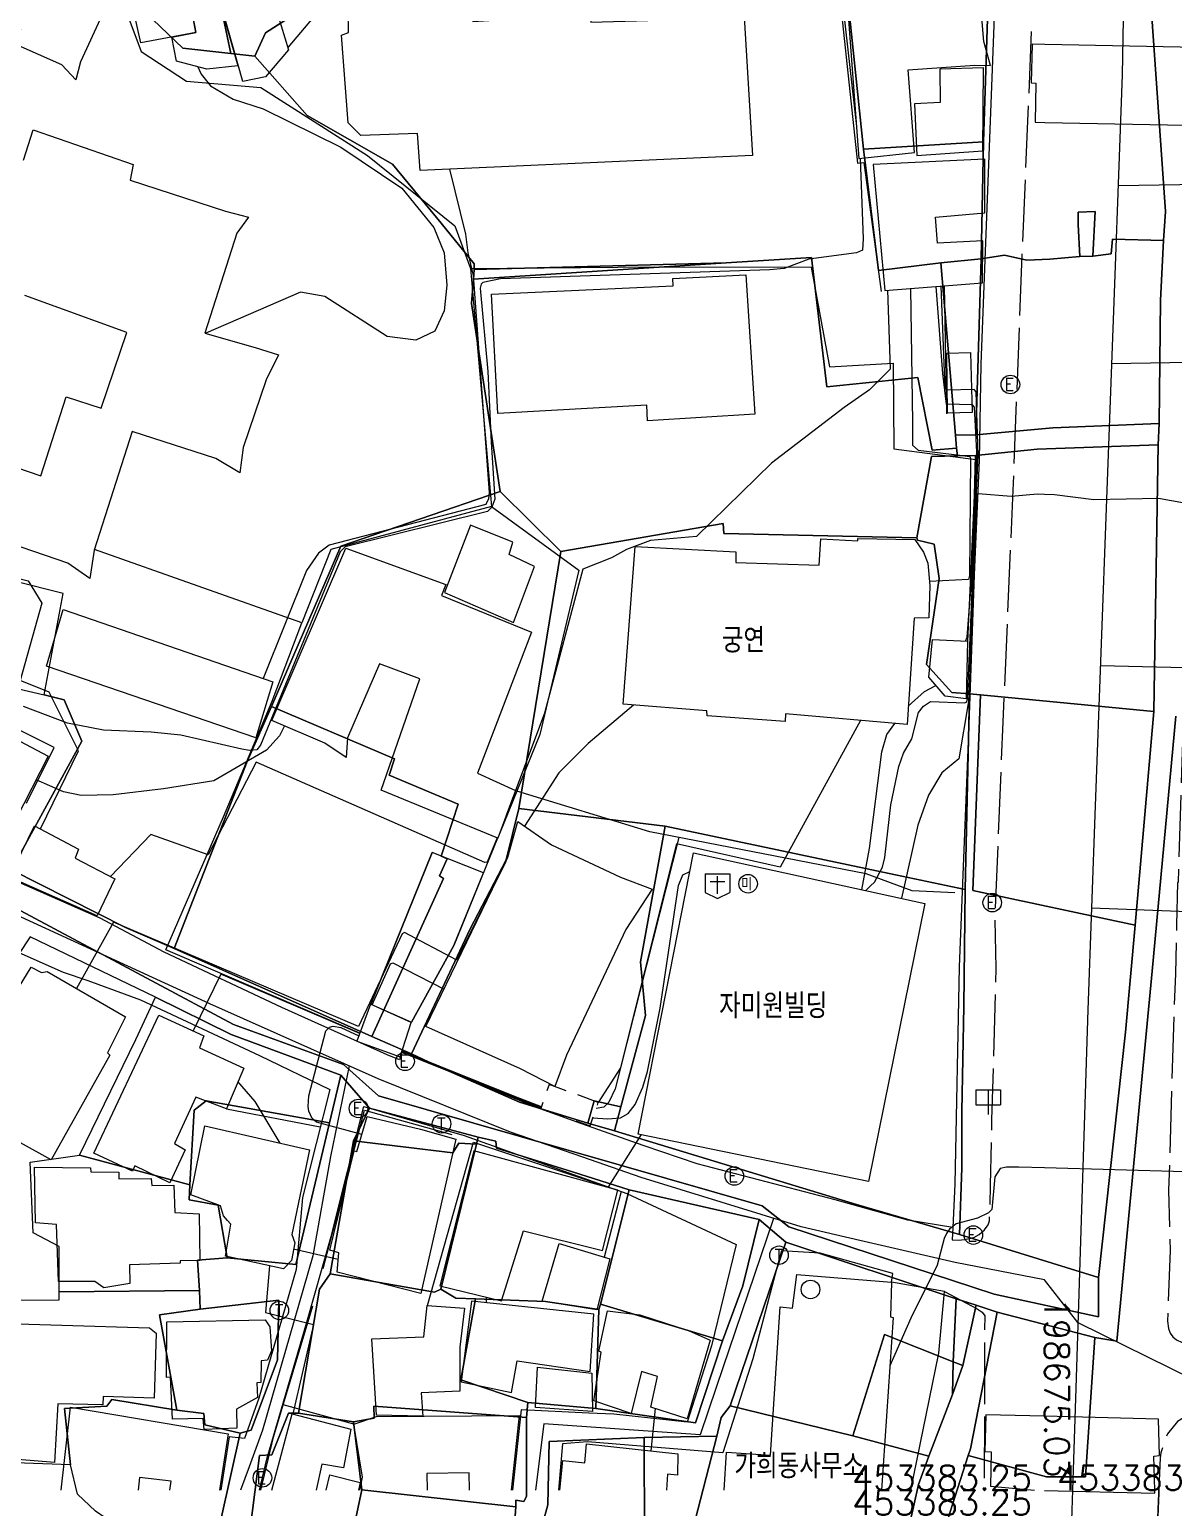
# Model space of a CAD drawing. Header units: feet. Extents: x 197796 to 199821, y 552499 to 555392.
# Drawn here: x 198592.9 to 198685.5, y 553381.9 to 553501.5 of the extents above; entities that cross this region are included whole.
import ezdxf
from ezdxf.enums import TextEntityAlignment as Align

# ---------------------------------------------------------------- set-up
doc = ezdxf.new("R2010")
doc.units = ezdxf.units.FT
doc.header["$MEASUREMENT"] = 0
doc.linetypes.add('ANYANG2', pattern=[6, 5, -1])
doc.linetypes.add('ANYANG3', pattern=[3, 2, -1])
for name, color, linetype in [('AAA001', 7, 'CONTINUOUS'), ('AAA004', 7, 'ANYANG3'), ('AAA008', 7, 'CONTINUOUS'), ('AAB008', 7, 'CONTINUOUS'), ('AAB126', 7, 'CONTINUOUS'), ('AAB240', 7, 'CONTINUOUS'), ('AAC001', 7, 'CONTINUOUS'), ('AD002', 7, 'CONTINUOUS'), ('AD0022', 1, 'CONTINUOUS'), ('AE001', 1, 'ANYANG2'), ('AE130', 42, 'CONTINUOUS'), ('AE150', 7, 'CONTINUOUS'), ('AE222', 7, 'CONTINUOUS'), ('AEC002', 7, 'CONTINUOUS'), ('AZ0202', 7, 'CONTINUOUS'), ('AZ0203', 7, 'CONTINUOUS'), ('AZ080', 1, 'CONTINUOUS'), ('AZ0801', 7, 'CONTINUOUS'), ('CAA001', 7, 'CONTINUOUS'), ('CAA002', 30, 'CONTINUOUS'), ('wipco_지적', 20, 'CONTINUOUS'), ('ZC002', 7, 'CONTINUOUS'), ('ZC601', 7, 'CONTINUOUS')]:
    doc.layers.add(name, color=color, linetype=linetype)
doc.styles.add('GHS', font='ROMANS', dxfattribs={"bigfont": 'NGSW.shx'})
doc.styles.add('NGSW', font='ROMANS.shx', dxfattribs={"bigfont": 'NGSW.shx'})

# ---------------------------------------------------------------- blocks, each defined once
blk = doc.blocks.new('AAB126')
at = {"layer": 'AAB126'}
blk.add_circle((0, 0), 0.75, dxfattribs=at)
at = {"layer": 'AAB126', "style": 'GHS'}
blk.add_text('미', height=1, dxfattribs=at).set_placement((-0.55, -0.53))
blk = doc.blocks.new('AZ0202')
at = {"layer": 'AZ0202'}
blk.add_circle((0, 0), 0.75, dxfattribs=at)
at = {"layer": 'AZ0202', "style": 'GHS'}
blk.add_text('E', height=1, dxfattribs=at).set_placement((-0.5, -0.48))
blk = doc.blocks.new('AAB240')
at = {"layer": 'AAB240'}
for points in [[(-1, 0.85), (1, 0.85)], [(-1, 0.85), (-1, -0.65)], [(-0.6, 0.23), (0.6, 0.23)], [(0, -0.78), (0, 0.65)], [(1, 0.85), (1, -0.65)], [(-1, -0.65), (0, -1.15), (1, -0.65)]]:
    blk.add_lwpolyline(points, dxfattribs=at)
blk = doc.blocks.new('AAB008')
at = {"layer": 'AAB008'}
blk.add_circle((0, 0), 0.75, dxfattribs=at)
blk = doc.blocks.new('AEC002')
at = {"layer": 'AEC002'}
for points in [[(-1, 2), (1, 2)], [(-1, 2), (-1, 0.8)], [(0, 2), (0, 0)], [(1, 2), (1, 0.8)], [(-1, 0.8), (1, 0.8)]]:
    blk.add_lwpolyline(points, dxfattribs=at)
blk = doc.blocks.new('AZ0203')
at = {"layer": 'AZ0203'}
blk.add_circle((0, 0), 0.75, dxfattribs=at)
at = {"layer": 'AZ0203', "style": 'GHS'}
blk.add_text('T', height=1, dxfattribs=at).set_placement((-0.36, -0.52))

msp = doc.modelspace()

# ---------------------------------------------------------------- linework, layer by layer
at = {"layer": 'AAA001', "color": 255, "flags": 128}
for points in [[(198616.94, 553512.77), (198617.17, 553509.47), (198613.82, 553508.93), (198613.88, 553508.05), (198605.42, 553506.22), (198606.36, 553501.26), (198601.93, 553500.41), (198599.84, 553509.7), (198613.22, 553512.35)], [(198610.18, 553497.27), (198608.2, 553504.26), (198608.64, 553504.39), (198608.29, 553505.93), (198609.08, 553507.01), (198613.9, 553508.02), (198613.84, 553508.9), (198617.17, 553509.42), (198617, 553504.91), (198612.68, 553503.73), (198613.86, 553499.84), (198612.01, 553497.67)], [(198591.76, 553500.31), (198592.22, 553501.54), (198588.33, 553503.43), (198590.8, 553509.12), (198599.97, 553504.52), (198598.79, 553502.68), (198597.05, 553498.88), (198596.67, 553497.42), (198595.53, 553498.62)], [(198609.76, 553498.54), (198607.25, 553498.27), (198604.82, 553498.93), (198604.42, 553500.86), (198606.38, 553501.24), (198605.97, 553503.43), (198608.16, 553504.23)], [(198651.41, 553491.29), (198624.53, 553490.08), (198624.31, 553493.08), (198619.72, 553492.92), (198618.7, 553493.93), (198618.15, 553501.04), (198618.72, 553501.24), (198618.69, 553503.09), (198628.74, 553503.68), (198628.77, 553502.15), (198638.27, 553502.72), (198638.32, 553502.08), (198642.94, 553502.22), (198642.86, 553502.89), (198648.89, 553503.26), (198648.86, 553503.81), (198650.66, 553503.85)], [(198630.81, 553470.41), (198630.28, 553480.06), (198645, 553480.74), (198644.97, 553481.32), (198650.87, 553481.63), (198651.59, 553470.34), (198642.91, 553469.8), (198642.87, 553471.07)], [(198628.6, 553461.36), (198626.5, 553455.91), (198632.07, 553453.49), (198633.76, 553458.02), (198631.72, 553459), (198632.03, 553460)], [(198621.36, 553439.91), (198624.5, 553448.92), (198621.22, 553450.15), (198618.65, 553444.16), (198618.53, 553442.56), (198616.81, 553443.72), (198612.52, 553445.56), (198618.51, 553459.5), (198626.59, 553456.57), (198626.25, 553455.67), (198633.52, 553452.71), (198629.17, 553441.29), (198632.22, 553439.89), (198630.8, 553436.04)], [(198585.88, 553450.55), (198585.98, 553451.24), (198585.57, 553452.28), (198585.32, 553452.34), (198587.04, 553458.27), (198592.8, 553456.87), (198593.91, 553455.05), (198592.15, 553448.79)], [(198611.22, 553444.14), (198594.28, 553449.95), (198595.65, 553454.55), (198612.6, 553448.68)], [(198668.8, 553451.97), (198668.7, 553447.31), (198666.99, 553447.53), (198665.66, 553449.06), (198665.98, 553452.1)], [(198591.82, 553437.55), (198587.21, 553439.94), (198585.69, 553437.15), (198574.75, 553443.02), (198578.99, 553450.87), (198589.19, 553445.03), (198589.36, 553445.33), (198594.42, 553442.68)], [(198598.39, 553429.74), (198591.29, 553432.87), (198593.33, 553437.02), (198596.89, 553435.15), (198596.61, 553434.4), (198599.81, 553432.75)], [(198624.99, 553420.78), (198631.62, 553434.5), (198632.43, 553437.37), (198635.14, 553435.5), (198640.73, 553432.87), (198643.28, 553431.91), (198641.16, 553428.64), (198636.37, 553418.46), (198635.42, 553415.94), (198632.63, 553417.37)], [(198582.37, 553408.94), (198589.66, 553421.7), (198590.41, 553421.3), (198593.04, 553425.58), (198593.9, 553425.15), (198594.35, 553425.23), (198600.68, 553421.56), (198599.22, 553418.66), (198599.42, 553418.47), (198594.67, 553409.98), (198592.18, 553411.37), (198590.48, 553408.09), (198588.06, 553409.46), (198586.17, 553406.24), (198582.93, 553407.95), (198583.15, 553408.45)], [(198622.9, 553418.32), (198623.8, 553421.12), (198620.51, 553422.6), (198619.4, 553419.61)], [(198598.12, 553410.53), (198603.37, 553421.71), (198607.01, 553420.04), (198606.68, 553419.05), (198610.25, 553417.41), (198608.84, 553414.11), (198606.37, 553415.07), (198604.65, 553411.3), (198605.5, 553410.79), (198604.26, 553408.13), (198601.43, 553409.5), (198601.25, 553409.08)], [(198605.98, 553407.17), (198607.1, 553412.74), (198615.57, 553410.8), (198614.14, 553403.96), (198614.38, 553403.26), (198614.11, 553401.83), (198613.46, 553401.17), (198608.78, 553402.19), (198609.2, 553404.79), (198608.93, 553405.09), (198608.61, 553405.46), (198608.37, 553406.28)], [(198624.57, 553399.18), (198617.8, 553400.89), (198617.94, 553402.45), (198617.22, 553402.67), (198619.17, 553410.72), (198619.4, 553410.66), (198620.23, 553413.5), (198624.55, 553412.47), (198627.41, 553411.67)], [(198631.1, 553398.58), (198632.88, 553404.24), (198639.28, 553402.64), (198640.5, 553407.54), (198628.86, 553410.72), (198626.12, 553399.79)], [(198593.39, 553404.9), (198593.33, 553409.39), (198597.84, 553409.33), (198597.87, 553409.02), (198600.13, 553408.98), (198600.14, 553408.46), (198602.77, 553408.48), (198602.8, 553407.91), (198604.6, 553407.95), (198604.67, 553405.73), (198606.63, 553405.62), (198606.69, 553401.84), (198605.1, 553401.81), (198605.11, 553401.63), (198601.01, 553401.49), (198601.04, 553399.97), (198598.94, 553399.64), (198598.19, 553400.14), (198595.27, 553400.13), (198595.11, 553404.76)], [(198634.39, 553398.56), (198635.77, 553403.22), (198639.86, 553401.99), (198638.82, 553397.84)], [(198620.62, 553395.51), (198624.81, 553395.66), (198625.09, 553398.2), (198628.11, 553397.98), (198627.72, 553394.82), (198627.72, 553391.26), (198624.59, 553391.12), (198624.73, 553389.25), (198620.98, 553389.32)], [(198631.92, 553391.16), (198632.36, 553393.73), (198638.26, 553392.87), (198638.58, 553397.51), (198628.68, 553398.55), (198627.85, 553392.01)], [(198604.03, 553396.89), (198611.98, 553397.04), (198612.37, 553396.48), (198612.49, 553394.53), (198612.17, 553393.77), (198611.65, 553393.73), (198611.62, 553391.97), (198611.32, 553391.93), (198611.35, 553390.76), (198609.67, 553389.8), (198609.7, 553388.26), (198607.05, 553388.17), (198606.97, 553389.04), (198604.49, 553388.99), (198604.31, 553392.4), (198604.01, 553392.37)], [(198638.57, 553390.48), (198639.16, 553394.42), (198638.97, 553394.51), (198639.67, 553397.77), (198642.3, 553397.45), (198646.29, 553396.14), (198647.97, 553395.39), (198646.12, 553389.02), (198643.18, 553389.97), (198643.73, 553392.45), (198642.42, 553392.87), (198641.6, 553389.47)], [(198587.98, 553386.07), (198588.41, 553396.81), (198602.63, 553396.39), (198603.17, 553395.97), (198602.99, 553390.69), (198598.88, 553390.83), (198598.86, 553390.15), (198595.22, 553390.23), (198594.95, 553385.5)], [(198633.85, 553389.93), (198634, 553393.22), (198638.41, 553392.72), (198638.45, 553389.63)]]:
    msp.add_lwpolyline(points, close=True, dxfattribs=at)
for points in [[(198592.42, 553490.91), (198593.22, 553493.37), (198601.29, 553490.56), (198601.07, 553489.28), (198608.77, 553486.79), (198610.62, 553486.3), (198609.69, 553484.99), (198607.09, 553476.92), (198611.17, 553475.74), (198613.05, 553475.16), (198612.07, 553473.12), (198610.2, 553467.65), (198609.92, 553465.6), (198607.98, 553466.77), (198601.22, 553468.94), (198598.15, 553459.35), (198597.81, 553457.06), (198596.01, 553458.29), (198583.79, 553462.46)], [(198581.06, 553469.72), (198593.82, 553465.37), (198595.89, 553471.75), (198598.72, 553470.84), (198600.78, 553476.96), (198592.54, 553479.95)], [(198595.49, 553383.26), (198596.24, 553389.96), (198608.99, 553387.8), (198608.3, 553383.26)], [(198612.51, 553383.26), (198614.17, 553389.44), (198618.92, 553388.2), (198618.32, 553385.06), (198616.56, 553385.35), (198616.12, 553383.26)], [(198619.64, 553383.26), (198619.86, 553384.31), (198619.16, 553388.6), (198620.98, 553389.22), (198632.54, 553389.29), (198631.89, 553383.26)], [(198635.81, 553383.26), (198636.05, 553385.65), (198637.85, 553385.47), (198637.98, 553387), (198645.37, 553386.2), (198645.35, 553384.47), (198644.53, 553384.54), (198644.44, 553383.26)], [(198604.27, 553383.26), (198604.37, 553383.97), (198601.81, 553384.28), (198601.71, 553383.26)], [(198616.92, 553383.26), (198617.21, 553384.48), (198619.68, 553383.86), (198619.53, 553383.26)], [(198628.51, 553383.26), (198628.49, 553384.65), (198625.06, 553384.61), (198625.1, 553383.26)]]:
    msp.add_lwpolyline(points, dxfattribs=at)
at = {"layer": 'AAA004', "color": 255, "flags": 128}
msp.add_lwpolyline([(198634.28, 553414.14), (198638.28, 553412.75), (198638.93, 553414.64), (198634.95, 553416.08)], close=True, dxfattribs=at)
at = {"layer": 'AAA008', "color": 255, "flags": 128}
for points in [[(198664.51, 553491.52), (198664.01, 553498.23), (198669.39, 553498.6), (198670.67, 553498.58), (198670.13, 553500.53), (198669.99, 553502.12), (198670, 553504.11), (198668.65, 553503.92), (198659.13, 553503.01), (198660.01, 553491.05)], [(198670.04, 553491.66), (198670.08, 553498.4), (198666.55, 553498.29), (198666.58, 553495.58), (198664.51, 553495.46), (198664.7, 553491.29)], [(198670.03, 553484.39), (198666.36, 553484.2), (198666.21, 553486.31), (198670.21, 553486.66), (198670.21, 553490.99), (198661.18, 553490.57), (198662.12, 553480.36), (198670.01, 553480.97)], [(198663.91, 553445.23), (198654.07, 553446.09), (198654.06, 553445.46), (198647.73, 553445.92), (198647.72, 553446.34), (198640.95, 553446.87), (198641.91, 553459.63), (198650.06, 553459.22), (198650.05, 553458.35), (198656.8, 553458.13), (198656.93, 553460.25), (198659.94, 553460.1), (198659.94, 553460.3), (198664.54, 553460.2), (198665.23, 553459.19), (198665.6, 553458.28), (198665.75, 553456.48), (198665.66, 553453.86), (198664.48, 553453.85)], [(198642.16, 553412.08), (198646.64, 553434.85), (198665.35, 553430.74), (198660.8, 553408.24)]]:
    msp.add_lwpolyline(points, close=True, dxfattribs=at)
msp.add_lwpolyline([(198649.12, 553383.25), (198649.3, 553386.33), (198652.85, 553386.09), (198653.64, 553398.08), (198654.65, 553397.98), (198654.98, 553400.7), (198662.64, 553400.09), (198662.56, 553397.29), (198662.78, 553397.24), (198661.83, 553383.25)], dxfattribs=at)
at = {"layer": 'AAC001', "color": 255, "flags": 128}
for points in [[(198592.67, 553511.75), (198593.36, 553509.84), (198598.46, 553507.45), (198600.15, 553504.57), (198601.96, 553499.72), (198605.61, 553497.3), (198611.63, 553496.8), (198620.25, 553491.29), (198627.32, 553485.61), (198628.59, 553482.14), (198630.3, 553462.87), (198617.3, 553459.39), (198614.94, 553453.45), (198598.17, 553459.4)], [(198637.37, 553504.26), (198637.55, 553503.48), (198645.28, 553505.12), (198657.98, 553508.6), (198659.89, 553490.68), (198660.42, 553490.73), (198661.82, 553480.28)], [(198617.78, 553504.66), (198617.18, 553504.05), (198613.81, 553500.02)], [(198628.59, 553482.14), (198643.48, 553482.27), (198656.14, 553482.26), (198657.63, 553474.17), (198662.78, 553474.48), (198662.84, 553467.54), (198669.47, 553466.68), (198668.8, 553451.97)], [(198666.92, 553480.73), (198667.09, 553470.38)], [(198630.3, 553462.87), (198637.36, 553457.72), (198634.19, 553444.41), (198630.93, 553436.38)], [(198619.63, 553420.24), (198603.95, 553426.99), (198608.6, 553437.76), (198612.55, 553447.12), (198614.94, 553453.45)], [(198593.8, 553436.78), (198596.87, 553443.11), (198594.52, 553447.86), (198592.15, 553448.79)], [(198667.77, 553431.61), (198664.32, 553431.77), (198660.6, 553433.13), (198643.1, 553436.53), (198632.33, 553439.83)], [(198630.79, 553436.04), (198627.25, 553427.33), (198623.81, 553421.14)], [(198645.45, 553436.07), (198640.72, 553417.44), (198638.93, 553414.64)], [(198634.3, 553414.21), (198626.41, 553417.34), (198623.06, 553418.83)], [(198608.84, 553414.11), (198616.44, 553412.65)], [(198616.68, 553401.19), (198620.01, 553414.02), (198627.08, 553412.03)], [(198625.11, 553398.2), (198628.83, 553411.43), (198640.4, 553407.57)], [(198640.5, 553407.53), (198640.77, 553407.44), (198639.41, 553402.12)], [(198611.63, 553383.26), (198612.65, 553387.53), (198615.83, 553398.18)], [(198619.16, 553388.6), (198613.43, 553390.16)]]:
    msp.add_lwpolyline(points, dxfattribs=at)
at = {"layer": 'AD002', "color": 255, "flags": 128}
for points in [[(198685.63, 553743.5), (198685.15, 553718.63), (198684.86, 553709.18), (198684.38, 553693.62), (198684.24, 553683.49), (198683.77, 553649.85), (198683.39, 553621.71), (198683.18, 553607.11), (198682.86, 553583.38), (198682.61, 553569.81), (198682.33, 553553.98), (198681.94, 553532.63), (198681.67, 553517.4), (198681.31, 553497.81), (198680.72, 553481.64), (198680.05, 553463.48), (198679.14, 553438.65), (198678.53, 553422.12), (198677.56, 553391.51), (198677.29, 553383.25)], [(198680.98, 553488.85), (198689.3, 553489), (198696.32, 553490.17), (198724.42, 553492.51), (198731.38, 553493.26), (198744.76, 553494.7), (198769.06, 553497.23), (198775.64, 553496.75), (198781.93, 553495.29), (198794.37, 553490.02), (198801.25, 553486.51), (198804.91, 553485.2), (198811.49, 553484.32), (198834.11, 553482.37)], [(198675.03, 553400.28), (198667.81, 553401.68), (198660.08, 553403.46), (198655.34, 553404.56), (198642.4, 553408.55), (198637.67, 553410.2), (198631.84, 553412.23), (198621.13, 553416.54), (198607.51, 553422.63), (198581.95, 553434.36), (198572.6, 553439.53), (198566.64, 553443.6), (198564.95, 553445.39), (198563.65, 553448.97), (198563.36, 553451.67), (198563.63, 553454.6), (198566.24, 553467.37), (198568.62, 553479.01)], [(198704.91, 553474.85), (198697.78, 553474.72), (198680.45, 553474.43)], [(198741.6, 553411.5), (198741.41, 553417.44), (198741.34, 553425.86), (198741.5, 553431.79), (198741.78, 553438.12), (198741.93, 553441.22), (198742.19, 553443.55), (198742.26, 553444.82), (198741.67, 553445.36), (198739.33, 553445.6), (198734.76, 553445.78), (198730.27, 553446.32), (198726.2, 553447.14), (198718.18, 553449.79), (198715.46, 553450.52), (198713.87, 553450.85), (198711.42, 553450.92), (198689.79, 553449.74), (198679.56, 553449.98)], [(198706.79, 553429.3), (198695.87, 553429.72), (198678.84, 553430.37)], [(198618.79, 553417.59), (198617.27, 553410.25), (198615.85, 553402.23), (198611.76, 553388.12), (198610.68, 553385.15), (198609.99, 553383.26)], [(198653.1, 553405.25), (198648.47, 553391.57), (198647.17, 553387.72), (198634.52, 553388.61), (198633.86, 553383.26)], [(198677.73, 553396.81), (198675.03, 553400.28)], [(198677.73, 553396.81), (198687.09, 553392.22)]]:
    msp.add_lwpolyline(points, dxfattribs=at)
at = {"layer": 'AD002', "color": 255}
msp.add_lwpolyline([(198677.29, 553383.25), (198677.24, 553381.62), (198676.37, 553354.47), (198676.3, 553343.34), (198676.3, 553325.73), (198676.34, 553312.05), (198678.22, 553300.41), (198684.72, 553292.06), (198686.79, 553288.47), (198688.18, 553285.76), (198688.78, 553284.31), (198689.66, 553281.88), (198694.93, 553259.74), (198697.79, 553249.57), (198708.72, 553216.87), (198718.63, 553185.76)], dxfattribs=at)
at = {"layer": 'AD0022', "color": 255, "flags": 128}
for points in [[(198671.3, 553511.68), (198669.88, 553474.4), (198669.75, 553466.63), (198669.34, 553457.35), (198668.92, 553445.22), (198668.13, 553425.61), (198667.77, 553408.03), (198667.62, 553404.5), (198663.97, 553405.11), (198658.1, 553406.76), (198646.94, 553409.66), (198642.63, 553411.13), (198637.53, 553412.94), (198633.94, 553414.22), (198626.41, 553417.34), (198623.07, 553418.82), (198622.84, 553418.09), (198621.85, 553418.5), (198613.34, 553422.32), (198603.82, 553426.8), (198598.63, 553429.54), (198591.1, 553432.87)], [(198588.87, 553428.17), (198595.64, 553425.17), (198597.63, 553424.52), (198601.9, 553422.95), (198611.51, 553418.43), (198617.2, 553415.68), (198615.01, 553406.93), (198614.48, 553401.12), (198613.36, 553397.21), (198611.47, 553390.71), (198610.31, 553387.44), (198609.06, 553387.58), (198608.39, 553383.26)], [(198611.53, 553383.26), (198612.14, 553385.88), (198615.29, 553396.66), (198617.31, 553403.79), (198619.95, 553414.31), (198628.08, 553411.95), (198636.16, 553409.08), (198641.25, 553407.27), (198650.09, 553403.14), (198648.09, 553394.94), (198646.12, 553388.76), (198640.18, 553389.39), (198638.16, 553389.48), (198632.69, 553389.75), (198631.99, 553383.26)], [(198664.22, 553383.25), (198666.48, 553394.33), (198666.93, 553399.34), (198662.64, 553400.09), (198662.76, 553400.78), (198656.88, 553402.43), (198653.76, 553402.63), (198653.47, 553401.66), (198651.42, 553393.87), (198649, 553386.28), (198638.07, 553387.16), (198636.03, 553387), (198635.71, 553383.26)]]:
    msp.add_lwpolyline(points, dxfattribs=at)
at = {"layer": 'AE001', "color": 255, "flags": 128}
for points in [[(198667.62, 553404.5), (198667.57, 553403.51), (198668.07, 553403.5), (198668.56, 553403.54), (198669.3, 553403.7), (198669.75, 553403.94), (198670.18, 553404.33), (198670.47, 553404.73), (198670.58, 553405.06), (198670.67, 553407.95), (198670.78, 553413.22), (198671.13, 553425.51), (198671.04, 553429.46), (198671.68, 553445.45), (198672.47, 553463.57), (198673.19, 553482.51), (198674.02, 553502.11), (198674.73, 553520.3), (198675.05, 553532.05)], [(198690.94, 553485.15), (198689.97, 553484.47), (198688.47, 553484.34), (198688.07, 553484.16), (198687.65, 553483.72), (198687.47, 553483.2), (198687.27, 553476.83), (198687.14, 553472.85), (198686.46, 553451.96), (198685.83, 553432.44), (198685.8, 553432.44), (198685.72, 553429), (198685.67, 553427.57), (198685.68, 553427.57), (198685.62, 553425.04), (198685.4, 553419.07), (198685.07, 553407.53), (198685.19, 553402.64), (198684.97, 553396.94), (198685.05, 553396.34), (198685.19, 553395.95), (198685.42, 553395.66), (198685.71, 553395.42), (198686.17, 553395.2), (198686.7, 553395.08), (198687.25, 553395.01), (198687.9, 553394.9)], [(198666.93, 553399.34), (198669.57, 553397.92), (198669.99, 553397.67), (198670.19, 553397.37), (198670.15, 553383.25)], [(198689.15, 553389.61), (198686.87, 553389.3), (198686.27, 553389.1), (198685.79, 553388.82), (198684.98, 553387.81), (198684.73, 553387.22), (198684.45, 553386.28), (198684.39, 553385.88), (198684.31, 553384.01), (198684.28, 553383.25)]]:
    msp.add_lwpolyline(points, dxfattribs=at)
at = {"layer": 'AE001', "color": 255}
msp.add_lwpolyline([(198684.28, 553383.25), (198684.27, 553383.01), (198683.93, 553374.42), (198683.8, 553359.47), (198683.44, 553346.53), (198683.66, 553341.23), (198683.79, 553334.3), (198683.91, 553331.99), (198684.35, 553328.01), (198684.98, 553322.9), (198685.52, 553319.25)], dxfattribs=at)
at = {"layer": 'AE130', "color": 255, "flags": 128}
for points in [[(198675.05, 553500.27), (198674.02, 553500.29), (198673.96, 553497.16), (198674.33, 553497.15), (198674.26, 553493.98), (198675.05, 553493.97)], [(198675.03, 553389.23), (198670.27, 553389.35), (198670.2, 553386.39), (198670.72, 553386.35), (198670.66, 553383.58), (198674.22, 553383.25)], [(198683.95, 553383.25), (198683.87, 553386), (198684.32, 553386.05), (198684.26, 553389.01), (198675.03, 553389.23)]]:
    msp.add_lwpolyline(points, dxfattribs=at)
at = {"layer": 'AE130', "color": 255}
for points in [[(198675.05, 553493.97), (198687.8, 553493.72), (198687.83, 553496.65), (198687.41, 553496.67), (198687.38, 553500.03), (198675.05, 553500.27)], [(198675.03, 553383.23), (198683.95, 553383.02), (198683.95, 553383.25)]]:
    msp.add_lwpolyline(points, dxfattribs=at)
at = {"layer": 'AE150', "color": 255, "flags": 128}
for points in [[(198669.05, 553475.34), (198669.17, 553470.48), (198667.17, 553470.43), (198667.12, 553475.28)], [(198625.48, 553434.87), (198620.52, 553422.6), (198623.81, 553421.14), (198627.25, 553427.33), (198629.65, 553433.22)]]:
    msp.add_lwpolyline(points, close=True, dxfattribs=at)
at = {"layer": 'AE222', "color": 255, "flags": 128}
msp.add_lwpolyline([(198684.28, 553383.25), (198684.31, 553384.01)], dxfattribs=at)
at = {"layer": 'AE222', "color": 255}
msp.add_lwpolyline([(198683.64, 553353.68), (198683.8, 553359.47), (198683.93, 553374.42), (198684.27, 553383.01), (198684.28, 553383.25)], dxfattribs=at)
at = {"layer": 'AZ080', "color": 255, "flags": 128}
msp.add_lwpolyline([(198666.92, 553480.73), (198667.09, 553470.38)], dxfattribs=at)
at = {"layer": 'AZ0801', "color": 255, "flags": 128}
msp.add_lwpolyline([(198620.52, 553422.6), (198625.48, 553434.87)], dxfattribs=at)
at = {"layer": 'CAA001', "color": 255, "flags": 128}
for points, elevation in [([(198639.57, 553504.59), (198640.16, 553503.96), (198640.52, 553503.81), (198641.24, 553503.75), (198642.33, 553503.92), (198648.36, 553505.7), (198655.6, 553508.06), (198657.28, 553508.44), (198657.74, 553508.39), (198657.93, 553508.23), (198658.24, 553507.32), (198658.4, 553506.33), (198659.82, 553493.65)], 45), ([(198660.11, 553491.06), (198660.37, 553484.55), (198660.31, 553483.62), (198659.83, 553483.41), (198655.95, 553482.89), (198653.97, 553482.15), (198652.81, 553482.04), (198631.03, 553481.3), (198629.6, 553481.01), (198629.45, 553480.87), (198629.38, 553480.56), (198629.99, 553473.8), (198630.27, 553468.09), (198630.57, 553463.48), (198630.32, 553462.83), (198629.97, 553462.47), (198618.45, 553459.61), (198618.05, 553459.21), (198611.6, 553443.56), (198611.32, 553443.17), (198610.71, 553443.12), (198610.09, 553443.24), (198605.15, 553444.37), (198602.76, 553444.62), (198598.91, 553444.78), (198595.98, 553445.35), (198592.42, 553446.69)], 45), ([(198660.58, 553431.79), (198660.7, 553431.94), (198660.94, 553432.18), (198661.28, 553432.47), (198661.91, 553433.67), (198662.12, 553434.46), (198662.59, 553438.73), (198663.24, 553441.82), (198663.61, 553442.92), (198664.3, 553444.06), (198664.84, 553446.21), (198665.23, 553446.71), (198665.81, 553447.08), (198668.58, 553446.98), (198668.74, 553447.07), (198668.81, 553447.3), (198669.66, 553467.06), (198669.51, 553472.15), (198669.33, 553472.35), (198667.15, 553472.29), (198667, 553472.39), (198666.68, 553480.71)], 40), ([(198638.5, 553413.4), (198639.7, 553413.32), (198640.74, 553413.38), (198641.35, 553413.74), (198641.91, 553414.47), (198642.54, 553415.88), (198642.91, 553417.13), (198643.94, 553422.27), (198645.42, 553432.19), (198645.77, 553433.05), (198646.34, 553433.33)], 40), ([(198619.81, 553412.05), (198616.14, 553413.05), (198615.79, 553413.33), (198615.51, 553413.92), (198615.45, 553414.32), (198615.51, 553415.17), (198616.88, 553420.43), (198617.19, 553420.73), (198617.49, 553420.81), (198618.1, 553420.7), (198619.55, 553420.02)], 40), ([(198623.02, 553418.7), (198631.47, 553415.3), (198634.29, 553414.18)], 40), ([(198629.87, 553398.42), (198629.88, 553398.45), (198629.88, 553398.88)], 40)]:
    msp.add_lwpolyline(points, dxfattribs=dict(at, elevation=elevation))
at = {"layer": 'CAA002', "color": 255, "flags": 128}
for points, elevation in [([(198606.54, 553498.46), (198606.8, 553497.88), (198607.57, 553496.94), (198609.38, 553495.85), (198611.82, 553495.08), (198618.1, 553491.96), (198623.05, 553488.64), (198625.62, 553485.47), (198626.47, 553483.41), (198626.68, 553480.79), (198626.46, 553478.72), (198625.71, 553477.08), (198624.17, 553476.33), (198621.85, 553476.63), (198616.81, 553479.88), (198614.83, 553480.23), (198607.17, 553476.9)], 48), ([(198626.89, 553490.19), (198628.2, 553484.92), (198628.38, 553483.4), (198628.82, 553481.58), (198630.09, 553464), (198630.05, 553463.51), (198629.82, 553463.03), (198617.15, 553459.76), (198616.29, 553459.11), (198615.33, 553457.7), (198611.81, 553448.95)], 46), ([(198668.65, 553451.98), (198668.76, 553452.3), (198669.14, 553457.19), (198669.58, 553466.79), (198669.37, 553470.93), (198669.21, 553471.1), (198667.11, 553471.15), (198666.8, 553473.63), (198666.26, 553480.68)], 41), ([(198662.33, 553480.38), (198662.55, 553474), (198660.86, 553472.32), (198658.81, 553470.9), (198652.95, 553466.38), (198646.88, 553460.45), (198643.16, 553460.13), (198641.22, 553459.4), (198639.99, 553458.71), (198637.69, 553457.81), (198634.58, 553446.15), (198631.47, 553437.86)], 43), ([(198675.04, 553463.85), (198674.47, 553463.87), (198672.32, 553463.7), (198669.66, 553463.89), (198669.61, 553463.89), (198669.57, 553463.81), (198669.48, 553461.52), (198669.24, 553456.11), (198669.02, 553450.12), (198668.89, 553447.1), (198668.1, 553442.45), (198666.72, 553441.33), (198665.65, 553439.51), (198664.77, 553437.07), (198663.45, 553431.16)], 39), ([(198693.26, 553448.81), (198693.32, 553461.7), (198693.2, 553462.23), (198692.91, 553462.48), (198692.57, 553462.69), (198691.61, 553462.9), (198687.41, 553462.96), (198684.26, 553463.52), (198679.01, 553463.43), (198675.83, 553463.83), (198675.04, 553463.85)], 39), ([(198664.01, 553446.71), (198665.31, 553447.89), (198666.23, 553448.4)], 41), ([(198641.78, 553446.8), (198638.11, 553443.68), (198635.75, 553441.32), (198632.96, 553437)], 42), ([(198613.55, 553445.12), (198613.15, 553444.31), (198612.09, 553443.15), (198607.82, 553440.66), (198603.77, 553440.03), (198599.69, 553439.55), (198597.1, 553439.47), (198595.68, 553439.78), (198593.45, 553440.76)], 44), ([(198660.13, 553445.56), (198653.64, 553433.68), (198645.27, 553435.57), (198640.3, 553415.74), (198639.77, 553414.65), (198639.37, 553414.26), (198638.76, 553414.14)], 41), ([(198660.26, 553431.86), (198660.86, 553435.2), (198661.88, 553443.01), (198662.26, 553444.43), (198662.91, 553445.32)], 41), ([(198630.74, 553436.06), (198629.95, 553434.08), (198629.76, 553434.07), (198611.25, 553442.17), (198607.36, 553434.67), (198602.72, 553436.32), (198599.48, 553432.92)], 43), ([(198631.44, 553434.13), (198627.5, 553426.18), (198627.42, 553426.18), (198623.25, 553428.38), (198623.07, 553428.28), (198619.53, 553420.78), (198599.71, 553429.23), (198596.73, 553423.85)], 42), ([(198620.63, 553422.55), (198622.11, 553425.86), (198622.31, 553425.93), (198626.45, 553423.8)], 41), ([(198619.63, 553420.23), (198608.4, 553425.02), (198606.16, 553420.43)], 41), ([(198634.33, 553414.28), (198632.22, 553415.08), (198623.05, 553418.78)], 41), ([(198613.2, 553411.34), (198611.16, 553414.7), (198609.78, 553416.32)], 41), ([(198639.73, 553407.75), (198642.42, 553412.03)], 39), ([(198675.03, 553409.34), (198672.95, 553409.4), (198671.96, 553409.41), (198671.44, 553409.29), (198671, 553408.61), (198670.77, 553405.96), (198670.51, 553405.7), (198669.6, 553405.26), (198667.89, 553404.82), (198667.33, 553404.38), (198667.1, 553404.03), (198666.9, 553403.63), (198666.35, 553401.46), (198664.22, 553397.17), (198662.51, 553393.31)], 38), ([(198617.89, 553401.91), (198614.28, 553402.75)], 41), ([(198612.34, 553401.41), (198612.02, 553397.64), (198615.88, 553396.66), (198614.23, 553389.42)], 41), ([(198643.21, 553386.43), (198643.55, 553389.85)], 39)]:
    msp.add_lwpolyline(points, dxfattribs=dict(at, elevation=elevation))
at = {"layer": 'CAA002', "color": 255}
for points, elevation in [([(198664.19, 553480.52), (198664.36, 553469.69), (198664.36, 553467.84), (198664.82, 553467.43), (198668.17, 553467.02), (198668.96, 553466.92), (198669.01, 553466.87), (198669.03, 553466.74), (198668.97, 553457.23), (198668.88, 553456.96), (198665.72, 553456.81)], 42), ([(198695.51, 553394.61), (198695.13, 553389.13), (198695.09, 553389.08), (198694.92, 553389.08), (198689.65, 553389.47), (198689.54, 553389.51), (198689.49, 553389.57), (198689.48, 553389.67), (198689.47, 553389.74), (198689.53, 553393.16), (198688.99, 553393.64), (198688.22, 553394.13), (198687.28, 553395.08), (198687.03, 553395.5), (198686.8, 553396.26), (198686.7, 553397.61), (198686.89, 553400.83), (198687.11, 553408.51), (198686.72, 553408.9), (198686.41, 553409.01), (198675.03, 553409.34)], 38)]:
    msp.add_lwpolyline(points, dxfattribs=dict(at, elevation=elevation))
at = {"layer": 'wipco_지적', "color": 20}
for points in [[(198601.45, 553511.53), (198602.35, 553510.37), (198612.64, 553512.65), (198613.68, 553507.48), (198608.93, 553506.23), (198608.96, 553504.11), (198608.31, 553503.76), (198609.21, 553499.56), (198605.33, 553499.99), (198599.85, 553505.25), (198599.6, 553505.76), (198597.99, 553508.97), (198601.45, 553511.53)], [(198617.15, 553512.77), (198616.89, 553506.02), (198616.75, 553505.76), (198615.59, 553503.5), (198612.01, 553501.21), (198611.14, 553499.34), (198609.21, 553499.56), (198608.31, 553503.76), (198608.96, 553504.11), (198608.93, 553506.23), (198613.68, 553507.48), (198613.29, 553512.68), (198617.15, 553512.77)], [(198658.96, 553505.53), (198661.63, 553505.76), (198670.55, 553506.5), (198670.08, 553492.39), (198660.39, 553491.81), (198658.96, 553505.53)], [(198673.59, 553506.91), (198674.19, 553505.82), (198675, 553505.76), (198677.69, 553505.55), (198678.18, 553504.9), (198683.51, 553505.76), (198683.51, 553505.21), (198684.83, 553486.75), (198684.65, 553484.42), (198680.53, 553484.53), (198680.43, 553483.32), (198678.95, 553483.14), (198679.14, 553486.76), (198677.74, 553486.71), (198677.74, 553485.71), (198677.89, 553483.11), (198675.47, 553482.89), (198673.61, 553482.82), (198671.78, 553483.23), (198669.9, 553482.92), (198670.08, 553492.39), (198670.55, 553506.5), (198673.59, 553506.91)], [(198670.08, 553492.39), (198669.9, 553482.92), (198666.65, 553482.6), (198661.6, 553481.97), (198660.39, 553491.81), (198670.08, 553492.39)], [(198678.95, 553483.14), (198677.89, 553483.11), (198677.74, 553485.71), (198677.74, 553486.71), (198679.14, 553486.76), (198678.95, 553483.14)], [(198684.65, 553484.42), (198684.4, 553479.58), (198684.3, 553469.6), (198675.7, 553469.24), (198669.47, 553468.69), (198669.9, 553482.92), (198671.78, 553483.23), (198673.61, 553482.82), (198675.47, 553482.89), (198677.89, 553483.11), (198678.95, 553483.14), (198680.43, 553483.32), (198680.53, 553484.53), (198684.65, 553484.42)], [(198649.28, 553482.61), (198656.17, 553483.04), (198657.43, 553472.56), (198664.79, 553473.33), (198665.95, 553467.44), (198667.91, 553467.6), (198668, 553466.99), (198665.9, 553466.93), (198664.69, 553460.35), (198649.09, 553460.68), (198649.04, 553461.5), (198635.9, 553459.23), (198630.98, 553464.09), (198628.67, 553479.32), (198628.84, 553481.29), (198649.28, 553482.61)], [(198628.9, 553482.07), (198649.28, 553482.61), (198628.84, 553481.29), (198628.9, 553482.07)], [(198669.9, 553482.92), (198669.47, 553468.69), (198667.84, 553468.66), (198666.65, 553482.6), (198669.9, 553482.92)], [(198684.3, 553469.6), (198684.23, 553467.87), (198674.44, 553467.53), (198669.45, 553467.01), (198668, 553466.99), (198667.91, 553467.6), (198667.84, 553468.66), (198669.47, 553468.69), (198675.7, 553469.24), (198684.3, 553469.6)], [(198684.23, 553467.87), (198683.86, 553446.28), (198669.85, 553447.63), (198668.97, 553447.7), (198669.45, 553467.01), (198674.44, 553467.53), (198684.23, 553467.87)], [(198668, 553466.99), (198669.45, 553467.01), (198668.97, 553447.7), (198667.52, 553447.82), (198665.48, 553450.08), (198666.52, 553457.05), (198666.09, 553459.82), (198664.76, 553460.15), (198664.69, 553460.35), (198665.9, 553466.93), (198668, 553466.99)], [(198630.98, 553464.09), (198635.9, 553459.23), (198632.5, 553438.43), (198631.48, 553434.28), (198628.56, 553428.69), (198623.82, 553418.56), (198620.6, 553419.97), (198626.41, 553432.77), (198626.08, 553432.98), (198626.7, 553434.36), (198626.22, 553434.58), (198627.6, 553438.78), (198622.01, 553441.13), (198622.44, 553442.44), (198612.49, 553446.7), (198618.1, 553459.66), (198630.98, 553464.09)], [(198664.69, 553460.35), (198664.76, 553460.15), (198666.09, 553459.82), (198666.52, 553457.05), (198665.48, 553450.08), (198667.52, 553447.82), (198668.97, 553447.7), (198668.61, 553431.87), (198662.98, 553433.05), (198644.34, 553437), (198632.5, 553438.43), (198635.9, 553459.23), (198649.04, 553461.5), (198649.09, 553460.68), (198664.69, 553460.35)], [(198668.97, 553447.7), (198669.85, 553447.63), (198669.23, 553431.79), (198682.37, 553428.98), (198681.57, 553420.32), (198679.41, 553400.46), (198668.16, 553403.94), (198668.35, 553409.33), (198668.35, 553413.9), (198668.51, 553422.42), (198668.61, 553431.87), (198668.97, 553447.7)], [(198669.85, 553447.63), (198683.86, 553446.28), (198682.37, 553428.98), (198669.23, 553431.79), (198669.85, 553447.63)], [(198604.63, 553427.09), (198610.52, 553442.24), (198612.49, 553446.7), (198622.44, 553442.44), (198622.01, 553441.13), (198627.6, 553438.78), (198626.22, 553434.58), (198626.7, 553434.36), (198626.08, 553432.98), (198626.41, 553432.77), (198620.6, 553419.97), (198604.63, 553427.09)], [(198632.5, 553438.43), (198644.34, 553437), (198642.35, 553426.02), (198642.74, 553421.68), (198640.75, 553414.28), (198638.59, 553414.76), (198638.09, 553412.97), (198632.57, 553414.67), (198626.16, 553417.47), (198623.82, 553418.56), (198628.56, 553428.69), (198631.48, 553434.28), (198632.5, 553438.43)], [(198644.34, 553437), (198662.98, 553433.05), (198668.61, 553431.87), (198668.51, 553422.42), (198668.35, 553413.9), (198668.35, 553409.33), (198668.16, 553403.94), (198659.81, 553406.38), (198640.24, 553412.35), (198640.75, 553414.28), (198642.74, 553421.68), (198642.35, 553426.02), (198644.34, 553437)], [(198618.1, 553416.85), (198617.19, 553412.99), (198607.22, 553414.78), (198606.25, 553414.01), (198605.88, 553407.96), (198596.96, 553410.38), (198601.52, 553419.74), (198603.1, 553423.16), (198609.23, 553420.14), (198618.1, 553416.85)], [(198617.19, 553412.99), (198614.47, 553401.53), (198608.91, 553402.07), (198608.17, 553406.33), (198605.84, 553406.75), (198605.88, 553407.96), (198606.25, 553414.01), (198607.22, 553414.78), (198617.19, 553412.99)], [(198629.21, 553411.83), (198629.08, 553411.25), (198627.65, 553411.35), (198627.16, 553410.57), (198619.14, 553411.54), (198620.41, 553414.16), (198629.21, 553411.83)], [(198640.75, 553414.28), (198640.24, 553412.35), (198638.09, 553412.97), (198638.59, 553414.76), (198640.75, 553414.28)], [(198629.08, 553411.25), (198626.2, 553399.53), (198625.67, 553399.27), (198617.25, 553400.75), (198619.14, 553411.54), (198627.16, 553410.57), (198627.65, 553411.35), (198629.08, 553411.25)], [(198630.63, 553411.49), (198630.69, 553410.94), (198636.84, 553409.03), (198641.42, 553407.56), (198639.1, 553398.32), (198638.98, 553397.87), (198634.65, 553398.51), (198628.99, 553398.73), (198627.4, 553398.8), (198626.2, 553399.53), (198629.08, 553411.25), (198629.21, 553411.83), (198630.63, 553411.49)], [(198592.97, 553409.79), (198596.96, 553410.38), (198605.88, 553407.96), (198605.84, 553406.75), (198608.17, 553406.33), (198608.91, 553402.07), (198606.52, 553401.86), (198606.67, 553399.42), (198595.31, 553399.3), (198595.31, 553402.97), (198593.21, 553404.09), (198592.97, 553409.79)], [(198651.95, 553405.15), (198650.63, 553399.78), (198648.98, 553395.35), (198639.1, 553398.32), (198641.42, 553407.56), (198651.95, 553405.15)], [(198659.51, 553387.66), (198649.59, 553390.08), (198654.11, 553403.33), (198667.88, 553398.73), (198667.65, 553393.65), (198662.09, 553395.84), (198659.51, 553387.66)], [(198626.2, 553399.53), (198627.4, 553398.8), (198628.99, 553398.73), (198627.81, 553392.18), (198633.24, 553390.35), (198633.12, 553389.13), (198620.78, 553390.05), (198620.81, 553389.08), (198619.12, 553388.78), (198614.68, 553389.49), (198616.38, 553399.51), (198617.25, 553400.75), (198625.67, 553399.27), (198626.2, 553399.53)], [(198595.31, 553399.3), (198606.67, 553399.42), (198606.71, 553397.89), (198603.44, 553397.44), (198604.84, 553389.73), (198599.59, 553390.58), (198599.16, 553390.04), (198595.74, 553389.85), (198596.22, 553385.3), (198588.01, 553385.59), (198588.33, 553398.62), (198595.31, 553398.65), (198595.31, 553399.3)], [(198606.71, 553397.89), (198613.08, 553398.62), (198612.99, 553393.79), (198610.85, 553388.12), (198609.97, 553387.86), (198607.11, 553388.54), (198607.01, 553389.45), (198604.84, 553389.73), (198603.44, 553397.44), (198606.71, 553397.89)], [(198634.65, 553398.51), (198638.98, 553397.87), (198638.74, 553389.87), (198633.24, 553390.35), (198627.81, 553392.18), (198628.99, 553398.73), (198634.65, 553398.51)], [(198639.1, 553398.32), (198648.98, 553395.35), (198646.79, 553388.71), (198638.74, 553389.87), (198638.98, 553397.87), (198639.1, 553398.32)], [(198669.49, 553398.23), (198668.43, 553393.34), (198667.65, 553393.65), (198667.88, 553398.73), (198669.49, 553398.23)], [(198679.09, 553395.62), (198678.34, 553384.32), (198675.19, 553384.32), (198668.84, 553386.05), (198669.03, 553386.6), (198671.2, 553397.67), (198679.09, 553395.62)], [(198667.59, 553390.99), (198665.66, 553386), (198659.51, 553387.66), (198662.09, 553395.84), (198667.65, 553393.65), (198667.59, 553390.99)], [(198667.65, 553393.65), (198668.43, 553393.34), (198667.59, 553390.99), (198667.65, 553393.65)], [(198604.84, 553389.73), (198607.01, 553389.45), (198607.11, 553388.54), (198609.97, 553387.86), (198608.45, 553381.08), (198599.04, 553381.01), (198598.25, 553381.55), (198596.8, 553382.93), (198596.22, 553385.3), (198595.74, 553389.85), (198599.16, 553390.04), (198599.59, 553390.58), (198604.84, 553389.73)], [(198633.12, 553389.13), (198633.11, 553382.75), (198632.92, 553382.34), (198632.27, 553382.45), (198632.27, 553381.89), (198619.8, 553383.28), (198619.12, 553388.78), (198620.81, 553389.08), (198620.78, 553390.05), (198633.12, 553389.13)], [(198659.51, 553387.66), (198665.66, 553386), (198664.83, 553383.7), (198662.73, 553374.32), (198646.59, 553377.92), (198646.54, 553379.64), (198646.54, 553379.98), (198648.51, 553387.61), (198648.86, 553389.14), (198649.59, 553390.08), (198659.51, 553387.66)], [(198619.12, 553388.78), (198619.8, 553383.28), (198619.01, 553379.59), (198617.77, 553379.63), (198616.79, 553379.69), (198616.67, 553379.31), (198610.78, 553380.12), (198611.51, 553386.05), (198612.53, 553386.11), (198613.87, 553389.49), (198614.68, 553389.49), (198619.12, 553388.78)], [(198642.65, 553387.51), (198642.67, 553379.48), (198634, 553379.01), (198634.85, 553382.07), (198634.95, 553387.2), (198642.65, 553387.51)], [(198642.65, 553387.51), (198648.51, 553387.61), (198646.54, 553379.98), (198646.54, 553379.64), (198642.67, 553379.48), (198642.65, 553387.51)], [(198619.8, 553383.28), (198632.27, 553381.89), (198631.59, 553372.69), (198630.8, 553372.74), (198630.27, 553365.1), (198630.24, 553357.49), (198631.14, 553356.95), (198629.59, 553348.3), (198629.47, 553343.33), (198617.47, 553343.89), (198606.59, 553344.51), (198606.57, 553350.37), (198606.96, 553354.21), (198607.65, 553356.05), (198608.02, 553362.27), (198608.56, 553368.45), (198610.78, 553380.12), (198616.67, 553379.31), (198616.79, 553379.69), (198617.77, 553379.63), (198619.01, 553379.59), (198619.8, 553383.28)]]:
    msp.add_lwpolyline(points, close=True, dxfattribs=at)
for points in [[(198571.06, 553441.45), (198609.42, 553420.94), (198618.32, 553417.71), (198621.16, 553415.16), (198652.18, 553406.27), (198654.34, 553404.58), (198670.96, 553399.12), (198679.39, 553397.28), (198679.41, 553400.46), (198681.57, 553420.32), (198682.37, 553428.98), (198683.86, 553446.28), (198684.23, 553467.87), (198684.3, 553469.6), (198684.4, 553479.58), (198684.65, 553484.42), (198684.83, 553486.75), (198683.51, 553505.21)], [(198599.85, 553505.25), (198605.33, 553499.99), (198609.21, 553499.56), (198611.14, 553499.34), (198615.39, 553494.53), (198622.29, 553490.59), (198626.22, 553485.82), (198628.89, 553482.51), (198628.9, 553482.07), (198628.84, 553481.29), (198628.67, 553479.32), (198630.98, 553464.09), (198618.1, 553459.66), (198612.49, 553446.7), (198610.52, 553442.24), (198604.63, 553427.09), (198600.69, 553428.79), (198591.46, 553433.47), (198597.15, 553443.89), (198595.73, 553447.22), (198594.11, 553447.64), (198595.64, 553455.83), (198587.78, 553457.81)], [(198658.96, 553505.53), (198660.39, 553491.81), (198661.6, 553481.97), (198666.65, 553482.6), (198667.84, 553468.66), (198667.91, 553467.6), (198665.95, 553467.44), (198664.79, 553473.33), (198657.43, 553472.56), (198656.17, 553483.04), (198649.28, 553482.61), (198628.9, 553482.07), (198628.89, 553482.51), (198626.22, 553485.82), (198622.29, 553490.59), (198615.39, 553494.53), (198611.14, 553499.34), (198612.01, 553501.21), (198615.59, 553503.5)], [(198589.46, 553448.72), (198594.11, 553447.64), (198594.11, 553447.64), (198595.73, 553447.22), (198597.15, 553443.89), (198591.46, 553433.47), (198600.69, 553428.79), (198604.63, 553427.09), (198620.6, 553419.97), (198623.82, 553418.56), (198626.16, 553417.47), (198632.57, 553414.67), (198638.09, 553412.97), (198640.24, 553412.35), (198659.81, 553406.38), (198668.16, 553403.94), (198679.41, 553400.46), (198679.39, 553397.28), (198670.96, 553399.12), (198654.34, 553404.58), (198652.18, 553406.27), (198621.16, 553415.16), (198618.32, 553417.71), (198609.42, 553420.94), (198571.06, 553441.45)], [(198592.68, 553438.85), (198594.92, 553443.36), (198589.71, 553445.95)], [(198685.66, 553445.91), (198683.74, 553425.26), (198680.87, 553395.31), (198679.09, 553395.62), (198671.2, 553397.67), (198669.49, 553398.23), (198667.88, 553398.73), (198654.11, 553403.33), (198651.95, 553405.15), (198641.42, 553407.56), (198636.84, 553409.03), (198630.69, 553410.94), (198630.63, 553411.49), (198629.21, 553411.83), (198620.41, 553414.16), (198618.1, 553416.85), (198609.23, 553420.14), (198603.1, 553423.16), (198592.97, 553428.05), (198591.13, 553425.25)], [(198667.17, 553380.82), (198668.84, 553386.05), (198675.19, 553384.32), (198678.34, 553384.32), (198678.34, 553384.32), (198679.09, 553395.62), (198680.87, 553395.31), (198683.74, 553425.26), (198685.66, 553445.91)], [(198608.45, 553381.08), (198609.97, 553387.86), (198610.85, 553388.12), (198612.99, 553393.79), (198613.08, 553398.62), (198606.71, 553397.89), (198606.67, 553399.42), (198606.52, 553401.86), (198608.91, 553402.07), (198614.47, 553401.53), (198617.19, 553412.99), (198618.1, 553416.85), (198620.41, 553414.16), (198619.14, 553411.54), (198617.25, 553400.75), (198616.38, 553399.51), (198614.68, 553389.49), (198613.87, 553389.49), (198612.53, 553386.11), (198611.51, 553386.05), (198610.78, 553380.12)], [(198631.59, 553372.69), (198632.27, 553381.89), (198632.27, 553382.45), (198632.92, 553382.34), (198633.11, 553382.75), (198633.12, 553389.13), (198633.24, 553390.35), (198638.74, 553389.87), (198646.79, 553388.71), (198648.98, 553395.35), (198650.63, 553399.78), (198651.95, 553405.15), (198654.11, 553403.33), (198649.59, 553390.08), (198648.86, 553389.14), (198648.51, 553387.61), (198642.65, 553387.51), (198634.95, 553387.2), (198634.85, 553382.07), (198634, 553379.01)], [(198662.73, 553374.32), (198664.83, 553383.7), (198665.66, 553386), (198667.59, 553390.99), (198668.43, 553393.34), (198669.49, 553398.23), (198671.2, 553397.67), (198669.03, 553386.6), (198668.84, 553386.05), (198667.17, 553380.82)]]:
    msp.add_lwpolyline(points, dxfattribs=at)

# ---------------------------------------------------------------- block references
at = {"layer": 'AAB008', "color": 255}
msp.add_blockref('AAB008', (198656.1, 553399.5), dxfattribs=at)
at = {"layer": 'AAB126', "color": 255}
msp.add_blockref('AAB126', (198651.05, 553432.34), dxfattribs=at)
at = {"layer": 'AAB240', "color": 255}
msp.add_blockref('AAB240', (198648.57, 553432.29), dxfattribs=at)
at = {"layer": 'AEC002', "color": 255}
msp.add_blockref('AEC002', (198670.46, 553413.65), dxfattribs=at)
at = {"layer": 'AZ0202', "color": 255}
for p in [(198672.27, 553472.75), (198670.8, 553430.81), (198623.3, 553417.96), (198619.53, 553414.15), (198649.94, 553408.68), (198669.27, 553403.9), (198611.76, 553384.25)]:
    msp.add_blockref('AZ0202', p, dxfattribs=at)
at = {"layer": 'AZ0203', "color": 255}
for p in [(198626.25, 553412.91), (198653.55, 553402.27), (198613.13, 553397.8)]:
    msp.add_blockref('AZ0203', p, dxfattribs=at)

# ---------------------------------------------------------------- texts
at = {"layer": 'ZC002', "style": 'NGSW'}
for s, p in [('궁연', (198648.92, 553451.04)), ('자미원빌딩', (198648.71, 553421.45)), ('가희동사무소', (198649.94, 553384.2))]:
    msp.add_text(s, height=2, dxfattribs=at).set_placement(p)
at = {"layer": 'ZC601', "style": 'NGSW'}
msp.add_text('198675.03', height=2, rotation=270, dxfattribs=at).set_placement((198675.03, 553384.25), align=Align.RIGHT)
for p in [(198674.03, 553383.25), (198674.03, 553381.25)]:
    msp.add_text('453383.25', height=2, dxfattribs=at).set_placement(p, align=Align.RIGHT)
msp.add_text('453383.25', height=2, dxfattribs=at).set_placement((198676.03, 553383.25))

doc.saveas('drawing.dxf')
